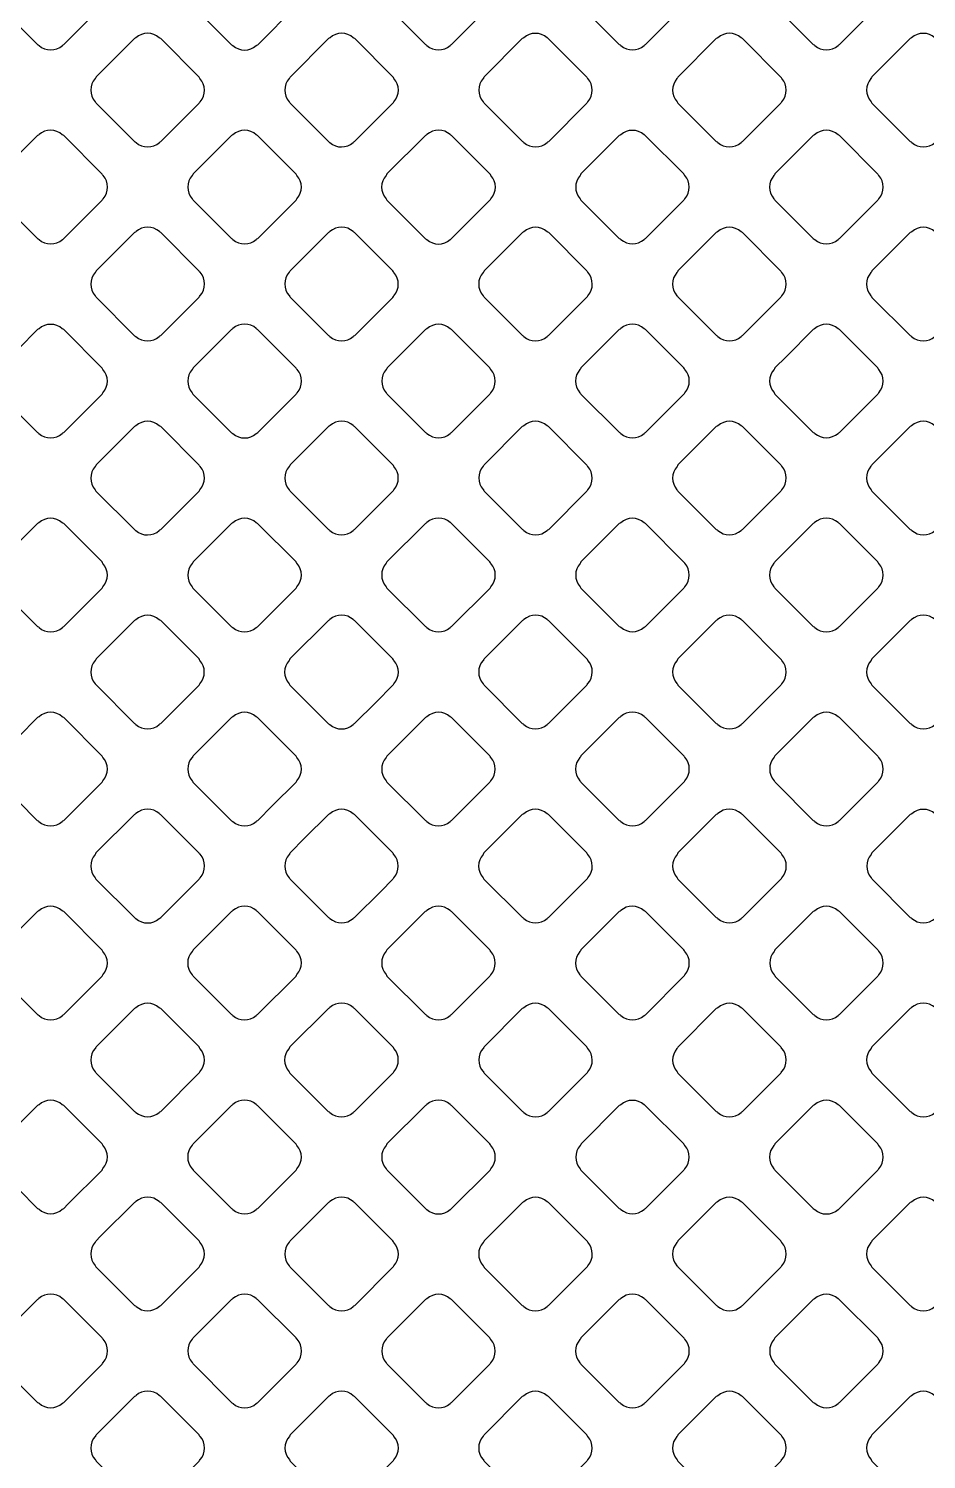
# Model space of a CAD drawing. Header units: millimetres. Extents: x 3440 to 3572, y 2 to 96.
# Drawn here: x 3525.91 to 3526.908, y 64.48 to 66.069 of the extents above; entities that cross this region are included whole.
import ezdxf

# ---------------------------------------------------------------- set-up
doc = ezdxf.new("R2010")
doc.units = ezdxf.units.MM
doc.header["$LTSCALE"] = 23.1
doc.layers.add('gbr-dxf', color=7, linetype='CONTINUOUS')

msp = doc.modelspace()

# ---------------------------------------------------------------- linework, layer by layer
at = {"layer": 'gbr-dxf', "linetype": 'Continuous'}
for points in [[(3528.7117, 57.7123), (3526.1736, 60.2504, -0.047409), (3526.1639, 60.2609, -0.163793), (3524.1677, 66.1912, -0.009935)], [(3523.9815, 66.1834, 0.164179), (3526.0241, 60.1348), (3528.5916, 57.5673, -0.008541)], [(3524.3201, 66.189, 0.163577), (3526.2816, 60.3579), (3528.821, 57.8184, -0.008901)]]:
    msp.add_lwpolyline(points, format="xyb", dxfattribs=at)
for points in [[(3525.8765, 66.0961, -0.09185), (3525.8774, 66.0945), (3525.9201, 66.0518, -0.103673), (3525.9218, 66.0508, 0.379293), (3525.9478, 66.0508, -0.096625), (3525.9494, 66.0518), (3525.9919, 66.0943, -0.095916), (3525.9929, 66.096, 0.379731), (3525.9929, 66.1219, -0.087748), (3525.992, 66.1234), (3525.9492, 66.1662, -0.092233), (3525.9476, 66.1672, 0.379289), (3525.9217, 66.1672, -0.09527), (3525.92, 66.1662), (3525.8774, 66.1236, -0.095935), (3525.8765, 66.122, 0.379196)], [(3526.092, 66.1219, 0.379293), (3526.092, 66.0959, -0.087748), (3526.0929, 66.0945), (3526.1359, 66.0515, -0.083056), (3526.1373, 66.0506, 0.379289), (3526.1632, 66.0506, -0.095866), (3526.1649, 66.0516), (3526.2076, 66.0944, -0.095602), (3526.2086, 66.096, 0.379214), (3526.2086, 66.122, -0.092348), (3526.2076, 66.1235), (3526.1649, 66.1662, -0.096332), (3526.1633, 66.1672, 0.379289), (3526.1373, 66.1672, -0.095506), (3526.1357, 66.1662), (3526.093, 66.1235, -0.095602)], [(3526.3077, 66.1219, 0.379293), (3526.3077, 66.096, -0.091954), (3526.3086, 66.0944), (3526.3513, 66.0517, -0.087978), (3526.3528, 66.0508, 0.379672), (3526.3788, 66.0508, -0.095612), (3526.3804, 66.0517), (3526.4229, 66.0943, -0.095602), (3526.4239, 66.0959, 0.379293), (3526.4239, 66.1219, -0.099964), (3526.4229, 66.1236), (3526.3803, 66.1662, -0.087978), (3526.3788, 66.1671, 0.379672), (3526.3529, 66.1671, -0.095612), (3526.3512, 66.1661), (3526.3086, 66.1235, -0.095602)], [(3526.523, 66.0959, -0.087686), (3526.524, 66.0944), (3526.5667, 66.0517, -0.099951), (3526.5684, 66.0507, 0.379506), (3526.5943, 66.0507, -0.098229), (3526.596, 66.0517), (3526.6386, 66.0943, -0.097675), (3526.6396, 66.096, 0.379032), (3526.6396, 66.1219, -0.087415), (3526.6387, 66.1234), (3526.5959, 66.1662, -0.091469), (3526.5943, 66.1672, 0.379289), (3526.5683, 66.1672, -0.095866), (3526.5667, 66.1662), (3526.524, 66.1235, -0.098209), (3526.523, 66.1219, 0.379506)], [(3526.7387, 66.1219, 0.379293), (3526.7388, 66.096, -0.104392), (3526.7398, 66.0942), (3526.7822, 66.0518, -0.100151), (3526.7839, 66.0508, 0.379289), (3526.8098, 66.0508, -0.095866), (3526.8115, 66.0518), (3526.854, 66.0943, -0.095394), (3526.855, 66.0959, 0.379214), (3526.855, 66.1219, -0.091954), (3526.854, 66.1235), (3526.8114, 66.166, -0.096266), (3526.8098, 66.167, 0.379289), (3526.7838, 66.167, -0.095866), (3526.7822, 66.1661), (3526.7397, 66.1236, -0.095394)], [(3525.9843, 66.0142, 0.379293), (3525.9843, 65.9882, -0.091954), (3525.9853, 65.9866), (3526.0278, 65.9441, -0.10399), (3526.0296, 65.943, 0.379321), (3526.0556, 65.943, -0.095506), (3526.0572, 65.944), (3526.0998, 65.9865, -0.095796), (3526.1008, 65.9882, 0.379293), (3526.1007, 66.0141, -0.087784), (3526.0998, 66.0156), (3526.057, 66.0584, -0.092289), (3526.0554, 66.0593, 0.379229), (3526.0295, 66.0594, -0.095506), (3526.0279, 66.0584), (3525.9853, 66.0158, -0.095602)], [(3526.1998, 65.9882, -0.091581), (3526.2008, 65.9866), (3526.2435, 65.9439, -0.086961), (3526.245, 65.9429, 0.379214), (3526.271, 65.943, -0.095956), (3526.2726, 65.9439), (3526.3152, 65.9866, -0.095628), (3526.3162, 65.9882, 0.379731), (3526.3162, 66.0142, -0.104215), (3526.3152, 66.016), (3526.2727, 66.0584, -0.09246), (3526.2711, 66.0594, 0.379703), (3526.2452, 66.0594, -0.095612), (3526.2436, 66.0584), (3526.2008, 66.0157, -0.095585), (3526.1998, 66.0141, 0.379196)], [(3526.4154, 65.9883, -0.097885), (3526.4164, 65.9866), (3526.4591, 65.9439, -0.091364), (3526.4607, 65.943, 0.37925), (3526.4866, 65.943, -0.096458), (3526.4883, 65.944), (3526.5308, 65.9865, -0.096558), (3526.5317, 65.9881, 0.379731), (3526.5317, 66.0141, -0.09572), (3526.5308, 66.0157), (3526.4882, 66.0583, -0.10046), (3526.4865, 66.0593, 0.379321), (3526.4605, 66.0593, -0.095866), (3526.4589, 66.0584), (3526.4164, 66.0159, -0.098246), (3526.4154, 66.0142, 0.379196)], [(3526.6308, 66.014, 0.379293), (3526.6309, 65.9881, -0.087748), (3526.6318, 65.9866), (3526.6744, 65.944, -0.100151), (3526.6761, 65.943, 0.379321), (3526.702, 65.943, -0.095506), (3526.7037, 65.944), (3526.7463, 65.9866, -0.095796), (3526.7473, 65.9883, 0.379293), (3526.7473, 66.0142, -0.087314), (3526.7464, 66.0157), (3526.7037, 66.0584, -0.092072), (3526.7021, 66.0593, 0.379321), (3526.6762, 66.0594, -0.09527), (3526.6745, 66.0584), (3526.6318, 66.0157, -0.095602)], [(3526.8464, 66.0142, 0.379069), (3526.8465, 65.9883, -0.106372), (3526.8475, 65.9865), (3526.89, 65.944, -0.099849), (3526.8917, 65.943, 0.379214), (3526.9177, 65.943, -0.095956), (3526.9193, 65.944), (3526.9559, 65.9805), (3526.9618, 65.9865, -0.095916), (3526.9628, 65.9881, 0.379731), (3526.9628, 66.0141, -0.091581), (3526.9618, 66.0156), (3526.9191, 66.0583, -0.096314), (3526.9175, 66.0593, 0.379703), (3526.8915, 66.0593, -0.095612), (3526.8899, 66.0584), (3526.8474, 66.0159, -0.096105)], [(3525.8765, 65.9063, 0.379293), (3525.8765, 65.8804, -0.087748), (3525.8774, 65.8789), (3525.9201, 65.8362, -0.10046), (3525.9218, 65.8352, 0.379289), (3525.9478, 65.8352, -0.095506), (3525.9494, 65.8361), (3525.9921, 65.8788, -0.095602), (3525.9931, 65.8805, 0.379293), (3525.993, 65.9064, -0.087748), (3525.9921, 65.9079), (3525.9493, 65.9507, -0.092072), (3525.9477, 65.9516, 0.379289), (3525.9218, 65.9517, -0.095506), (3525.9202, 65.9507), (3525.8774, 65.908, -0.095602)], [(3526.0921, 65.8804, -0.095612), (3526.0931, 65.8788), (3526.1357, 65.8362, -0.09197), (3526.1373, 65.8352, 0.379293), (3526.1632, 65.8352, -0.096119), (3526.1649, 65.8362), (3526.2075, 65.8788, -0.095628), (3526.2085, 65.8805, 0.379731), (3526.2085, 65.9064, -0.083235), (3526.2076, 65.9078), (3526.1648, 65.9506, -0.087974), (3526.1633, 65.9516, 0.379672), (3526.1373, 65.9516, -0.096157), (3526.1357, 65.9506), (3526.0931, 65.908, -0.095935), (3526.0921, 65.9064, 0.379239)], [(3526.3075, 65.8805, -0.091583), (3526.3085, 65.8789), (3526.3514, 65.836, -0.086961), (3526.3528, 65.8351, 0.379293), (3526.3788, 65.8351, -0.096625), (3526.3804, 65.8361), (3526.423, 65.8787, -0.095916), (3526.424, 65.8804, 0.379731), (3526.424, 65.9064, -0.104215), (3526.423, 65.9082), (3526.3804, 65.9507, -0.092233), (3526.3788, 65.9517, 0.379289), (3526.3529, 65.9517, -0.095866), (3526.3512, 65.9507), (3526.3085, 65.908, -0.095585), (3526.3075, 65.9064, 0.379287)], [(3526.5231, 65.9063, 0.379293), (3526.5232, 65.8804, -0.083235), (3526.524, 65.879), (3526.5667, 65.8363, -0.096332), (3526.5684, 65.8353, 0.379289), (3526.5943, 65.8353, -0.095506), (3526.596, 65.8363), (3526.6385, 65.8788, -0.095602), (3526.6395, 65.8805, 0.379293), (3526.6395, 65.9064, -0.091954), (3526.6385, 65.908), (3526.5959, 65.9505, -0.096332), (3526.5943, 65.9515, 0.379289), (3526.5683, 65.9515, -0.095506), (3526.5667, 65.9506), (3526.5241, 65.908, -0.095602)], [(3526.7386, 65.8805, -0.099645), (3526.7396, 65.8788), (3526.7823, 65.8361, -0.095796), (3526.7839, 65.8352, 0.379293), (3526.8098, 65.8352, -0.09572), (3526.8115, 65.8361), (3526.8541, 65.8788, -0.096266), (3526.8551, 65.8804, 0.379731), (3526.8551, 65.9064, -0.091558), (3526.8541, 65.9079), (3526.8114, 65.9506, -0.096023), (3526.8098, 65.9516, 0.379672), (3526.7838, 65.9516, -0.096157), (3526.7822, 65.9507), (3526.7396, 65.908, -0.095935), (3526.7386, 65.9064, 0.379239)], [(3525.9843, 65.7726, -0.09148), (3525.9852, 65.7711), (3526.028, 65.7283, -0.08752), (3526.0295, 65.7274, 0.379293), (3526.0554, 65.7274, -0.09572), (3526.0571, 65.7284), (3526.0998, 65.7711, -0.096266), (3526.1008, 65.7728, 0.379731), (3526.1008, 65.7987, -0.082756), (3526.0999, 65.8001), (3526.0571, 65.8429, -0.087978), (3526.0556, 65.8439, 0.379672), (3526.0296, 65.8439, -0.095612), (3526.028, 65.8429), (3525.9853, 65.8002, -0.095602), (3525.9843, 65.7985, 0.378906)], [(3526.1999, 65.7728, -0.101737), (3526.2009, 65.771), (3526.2435, 65.7284, -0.095796), (3526.2451, 65.7274, 0.379293), (3526.2711, 65.7274, -0.096625), (3526.2727, 65.7284), (3526.3152, 65.7709, -0.095916), (3526.3162, 65.7726, 0.379731), (3526.3162, 65.7985, -0.096265), (3526.3152, 65.8002), (3526.2724, 65.843, -0.083651), (3526.271, 65.8439, 0.379289), (3526.2451, 65.8439, -0.095866), (3526.2434, 65.8429), (3526.2009, 65.8004, -0.098), (3526.1999, 65.7987, 0.379287)], [(3526.4154, 65.7986, 0.379214), (3526.4154, 65.7726, -0.095956), (3526.4164, 65.771), (3526.459, 65.7284, -0.091913), (3526.4605, 65.7275, 0.379289), (3526.4865, 65.7275, -0.095866), (3526.4881, 65.7284), (3526.5308, 65.7711, -0.095602), (3526.5318, 65.7727, 0.379214), (3526.5317, 65.7987, -0.10047), (3526.5307, 65.8004), (3526.4884, 65.8428, -0.103868), (3526.4866, 65.8438, 0.379289), (3526.4606, 65.8438, -0.095506), (3526.459, 65.8429), (3526.4164, 65.8002, -0.095535)], [(3526.6308, 65.7727, -0.082792), (3526.6317, 65.7713), (3526.6746, 65.7284, -0.095824), (3526.6762, 65.7275, 0.379293), (3526.7022, 65.7275, -0.096625), (3526.7038, 65.7285), (3526.716, 65.7407), (3526.7463, 65.771, -0.096266), (3526.7473, 65.7726, 0.379731), (3526.7473, 65.7986, -0.091558), (3526.7463, 65.8001), (3526.7036, 65.8429, -0.096214), (3526.702, 65.8438, 0.379672), (3526.676, 65.8438, -0.095612), (3526.6744, 65.8429), (3526.6318, 65.8003, -0.095935), (3526.6308, 65.7986, 0.379287)], [(3526.8464, 65.7727, -0.100154), (3526.8474, 65.7709), (3526.89, 65.7284, -0.095796), (3526.8916, 65.7275, 0.379293), (3526.9175, 65.7275, -0.096625), (3526.9192, 65.7285), (3526.9618, 65.7711, -0.095916), (3526.9628, 65.7727, 0.379731), (3526.9628, 65.7987, -0.091685), (3526.9618, 65.8002), (3526.9193, 65.8428, -0.095819), (3526.9176, 65.8438, 0.379289), (3526.8917, 65.8438, -0.095866), (3526.89, 65.8429), (3526.8474, 65.8002, -0.095585), (3526.8464, 65.7986, 0.379287)], [(3525.8765, 65.6647, -0.082756), (3525.8774, 65.6633), (3525.9201, 65.6207, -0.096332), (3525.9217, 65.6197, 0.379289), (3525.9476, 65.6197, -0.095506), (3525.9493, 65.6206), (3525.992, 65.6633, -0.095935), (3525.9929, 65.6649, 0.379324), (3525.9929, 65.6909, -0.09185), (3525.992, 65.6924), (3525.9494, 65.7351, -0.095602), (3525.9477, 65.736, 0.379293), (3525.9218, 65.736, -0.095956), (3525.9201, 65.735), (3525.8775, 65.6924, -0.096266), (3525.8765, 65.6907, 0.379731)], [(3526.092, 65.6649, -0.091476), (3526.0929, 65.6634), (3526.1358, 65.6205, -0.08752), (3526.1373, 65.6196, 0.379293), (3526.1632, 65.6196, -0.096625), (3526.1649, 65.6206), (3526.2076, 65.6633, -0.096627), (3526.2086, 65.6649, 0.379229), (3526.2086, 65.6909, -0.082704), (3526.2077, 65.6923), (3526.1647, 65.7353, -0.086956), (3526.1633, 65.7362, 0.37925), (3526.1373, 65.7362, -0.096458), (3526.1357, 65.7352), (3526.093, 65.6925, -0.096111), (3526.092, 65.6909, 0.379289)], [(3526.3077, 65.6649, -0.100266), (3526.3087, 65.6632), (3526.3512, 65.6207, -0.096111), (3526.3528, 65.6198, 0.379321), (3526.3788, 65.6197, -0.095506), (3526.3804, 65.6207), (3526.4229, 65.6632, -0.095796), (3526.4239, 65.6649, 0.378943), (3526.4239, 65.6908, -0.09601), (3526.4229, 65.6925), (3526.3802, 65.7352, -0.083), (3526.3788, 65.7361, 0.379293), (3526.3529, 65.7361, -0.096119), (3526.3512, 65.7351), (3526.3087, 65.6925, -0.095628), (3526.3077, 65.6909, 0.379731)], [(3526.523, 65.6649, -0.082792), (3526.5239, 65.6635), (3526.5668, 65.6206, -0.095824), (3526.5684, 65.6197, 0.379293), (3526.5943, 65.6197, -0.096625), (3526.596, 65.6207), (3526.6386, 65.6633, -0.095916), (3526.6396, 65.6649, 0.379731), (3526.6396, 65.6909, -0.095756), (3526.6386, 65.6925), (3526.596, 65.7351, -0.100476), (3526.5943, 65.7361, 0.379703), (3526.5684, 65.7362, -0.095612), (3526.5667, 65.7352), (3526.524, 65.6925, -0.095585), (3526.523, 65.6908, 0.379196)], [(3526.7387, 65.665, -0.096157), (3526.7397, 65.6633), (3526.7823, 65.6207, -0.09197), (3526.7839, 65.6198, 0.37925), (3526.8098, 65.6198, -0.096608), (3526.8115, 65.6208), (3526.8393, 65.6486), (3526.854, 65.6632, -0.096558), (3526.855, 65.6649, 0.379731), (3526.855, 65.6909, -0.09572), (3526.854, 65.6925), (3526.8115, 65.735, -0.09979), (3526.8098, 65.736, 0.379289), (3526.7838, 65.736, -0.095778), (3526.7822, 65.735), (3526.752, 65.7048), (3526.7397, 65.6925, -0.095935), (3526.7387, 65.6909, 0.379196)], [(3525.9842, 65.5571, -0.085575), (3525.9851, 65.5556), (3526.0279, 65.5128, -0.095602), (3526.0295, 65.5118, 0.37925), (3526.0555, 65.5119, -0.096458), (3526.0571, 65.5128), (3526.0998, 65.5555, -0.096314), (3526.1007, 65.5571, 0.379672), (3526.1008, 65.583, -0.09185), (3526.0998, 65.5846), (3526.0571, 65.6274, -0.095796), (3526.0554, 65.6283, 0.379293), (3526.0295, 65.6283, -0.096625), (3526.0278, 65.6273), (3525.9852, 65.5847, -0.096423), (3525.9842, 65.583, 0.379415)], [(3526.1999, 65.5571, -0.09572), (3526.2008, 65.5555), (3526.2434, 65.5129, -0.092072), (3526.245, 65.5119, 0.379289), (3526.2709, 65.5119, -0.095506), (3526.2726, 65.5129), (3526.3152, 65.5556, -0.095602), (3526.3162, 65.5572, 0.378906), (3526.3162, 65.5831, -0.095506), (3526.3152, 65.5848), (3526.2725, 65.6275, -0.082483), (3526.2711, 65.6284, 0.379293), (3526.2452, 65.6284, -0.095956), (3526.2435, 65.6274), (3526.2008, 65.5847, -0.096266), (3526.1999, 65.5831, 0.379731)], [(3526.4154, 65.5573, -0.103621), (3526.4164, 65.5555), (3526.459, 65.5129, -0.099849), (3526.4607, 65.5119, 0.379293), (3526.4866, 65.512, -0.09572), (3526.4883, 65.5129), (3526.5308, 65.5554, -0.096266), (3526.5317, 65.5571, 0.379731), (3526.5317, 65.583, -0.092139), (3526.5308, 65.5846), (3526.4881, 65.6273, -0.096314), (3526.4864, 65.6283, 0.379672), (3526.4605, 65.6283, -0.096157), (3526.4589, 65.6273), (3526.4164, 65.5848, -0.095935), (3526.4154, 65.5832, 0.379239)], [(3526.6308, 65.5571, -0.082876), (3526.6317, 65.5557), (3526.6745, 65.5129, -0.095602), (3526.6761, 65.512, 0.379293), (3526.702, 65.512, -0.095956), (3526.7037, 65.513), (3526.7463, 65.5556, -0.096332), (3526.7473, 65.5572, 0.379289), (3526.7473, 65.5832, -0.095506), (3526.7463, 65.5848), (3526.7038, 65.6273, -0.099711), (3526.7021, 65.6283, 0.379293), (3526.6762, 65.6283, -0.095956), (3526.6745, 65.6273), (3526.6318, 65.5847, -0.096023), (3526.6309, 65.583, 0.379672)], [(3526.8464, 65.5832, 0.379293), (3526.8465, 65.5572, -0.096625), (3526.8474, 65.5556), (3526.8901, 65.5129, -0.091964), (3526.8917, 65.512, 0.379289), (3526.9176, 65.5119, -0.095506), (3526.9193, 65.5129), (3526.9442, 65.5379), (3526.9618, 65.5555, -0.095824), (3526.9628, 65.5571, 0.379293), (3526.9628, 65.583, -0.09572), (3526.9618, 65.5847), (3526.9192, 65.6273, -0.10046), (3526.9175, 65.6283, 0.379289), (3526.8915, 65.6283, -0.095506), (3526.8899, 65.6273), (3526.8752, 65.6127), (3526.8474, 65.5848, -0.095824)], [(3525.8765, 65.4494, -0.082787), (3525.8773, 65.448), (3525.9202, 65.4051, -0.095796), (3525.9218, 65.4041, 0.378906), (3525.9478, 65.4041, -0.095866), (3525.9494, 65.4051), (3525.992, 65.4477, -0.095796), (3525.9929, 65.4493, 0.379293), (3525.9929, 65.4752, -0.096625), (3525.9919, 65.4769), (3525.9493, 65.5195, -0.100054), (3525.9476, 65.5205, 0.379731), (3525.9216, 65.5205, -0.096265), (3525.92, 65.5195), (3525.8775, 65.477, -0.096111), (3525.8765, 65.4753, 0.379289)], [(3526.092, 65.4493, -0.087343), (3526.0929, 65.4478), (3526.1358, 65.4049, -0.082834), (3526.1372, 65.4041, 0.379287), (3526.1631, 65.4041, -0.095612), (3526.1647, 65.405), (3526.2075, 65.4478, -0.095602), (3526.2085, 65.4494, 0.379293), (3526.2085, 65.4754, -0.087748), (3526.2075, 65.4769), (3526.1648, 65.5196, -0.091913), (3526.1633, 65.5205, 0.379731), (3526.1373, 65.5205, -0.09572), (3526.1357, 65.5195), (3526.093, 65.4769, -0.096214), (3526.092, 65.4752, 0.379672)], [(3526.3075, 65.4754, 0.379293), (3526.3076, 65.4494, -0.095956), (3526.3085, 65.4478), (3526.3512, 65.4051, -0.092072), (3526.3528, 65.4041, 0.379289), (3526.3788, 65.4041, -0.095506), (3526.3804, 65.4051), (3526.4231, 65.4477, -0.095602), (3526.424, 65.4494, 0.379293), (3526.424, 65.4753, -0.095956), (3526.423, 65.477), (3526.3802, 65.5198, -0.08348), (3526.3788, 65.5207, 0.379672), (3526.3529, 65.5207, -0.095612), (3526.3512, 65.5197), (3526.3085, 65.477, -0.095602)], [(3526.5231, 65.4494, -0.09185), (3526.5241, 65.4478), (3526.5666, 65.4053, -0.103673), (3526.5684, 65.4043, 0.379293), (3526.5943, 65.4043, -0.096625), (3526.596, 65.4053), (3526.6385, 65.4478, -0.096111), (3526.6395, 65.4494, 0.379289), (3526.6395, 65.4754, -0.087284), (3526.6386, 65.4768), (3526.5958, 65.5196, -0.09197), (3526.5943, 65.5205, 0.379293), (3526.5683, 65.5205, -0.096625), (3526.5667, 65.5195), (3526.5241, 65.477, -0.096314), (3526.5232, 65.4753, 0.379672)], [(3526.7386, 65.4494, -0.095612), (3526.7396, 65.4478), (3526.7823, 65.4051, -0.09197), (3526.7839, 65.4041, 0.379293), (3526.8098, 65.4041, -0.09572), (3526.8115, 65.4051), (3526.8541, 65.4477, -0.096332), (3526.8551, 65.4494, 0.379289), (3526.8551, 65.4753, -0.099534), (3526.8541, 65.477), (3526.8116, 65.5196, -0.103498), (3526.8098, 65.5206, 0.379293), (3526.7838, 65.5206, -0.095956), (3526.7822, 65.5196), (3526.7396, 65.477, -0.096314), (3526.7386, 65.4754, 0.379703)], [(3525.9843, 65.3415, -0.082876), (3525.9852, 65.3402), (3526.0279, 65.2974, -0.095895), (3526.0295, 65.2964, 0.378943), (3526.0555, 65.2964, -0.095866), (3526.0571, 65.2974), (3526.0997, 65.34, -0.095935), (3526.1006, 65.3416, 0.379239), (3526.1006, 65.3675, -0.095612), (3526.0997, 65.3692), (3526.0571, 65.4117, -0.099849), (3526.0554, 65.4127, 0.379293), (3526.0295, 65.4127, -0.096119), (3526.0278, 65.4117), (3525.9853, 65.3691, -0.096023), (3525.9843, 65.3675, 0.379672)], [(3526.1997, 65.3416, -0.09148), (3526.2007, 65.34), (3526.2435, 65.2972, -0.0873), (3526.245, 65.2963, 0.379293), (3526.271, 65.2963, -0.096625), (3526.2726, 65.2973), (3526.296, 65.3207), (3526.3152, 65.3399, -0.096266), (3526.3162, 65.3415, 0.379731), (3526.3162, 65.3675, -0.100032), (3526.3152, 65.3692), (3526.2725, 65.4119, -0.087638), (3526.271, 65.4128, 0.379289), (3526.2451, 65.4129, -0.095506), (3526.2434, 65.4119), (3526.2007, 65.3692, -0.095602), (3526.1997, 65.3675, 0.378906)], [(3526.4154, 65.3416, -0.099534), (3526.4164, 65.3399), (3526.4589, 65.2974, -0.095796), (3526.4605, 65.2964, 0.379293), (3526.4865, 65.2964, -0.096625), (3526.4881, 65.2974), (3526.5308, 65.34, -0.096627), (3526.5317, 65.3417, 0.379229), (3526.5318, 65.3676, -0.09148), (3526.5308, 65.3692), (3526.4882, 65.4118, -0.095602), (3526.4866, 65.4128, 0.379293), (3526.4606, 65.4128, -0.095956), (3526.459, 65.4118), (3526.4164, 65.3692, -0.096111), (3526.4154, 65.3676, 0.379321)], [(3526.6308, 65.3417, -0.09185), (3526.6318, 65.3401), (3526.6744, 65.2975, -0.103545), (3526.6762, 65.2964, 0.379287), (3526.7022, 65.2964, -0.096157), (3526.7038, 65.2974), (3526.7463, 65.34, -0.095796), (3526.7473, 65.3416, 0.379293), (3526.7473, 65.3675, -0.087784), (3526.7464, 65.369), (3526.7036, 65.4118, -0.091964), (3526.702, 65.4128, 0.379731), (3526.676, 65.4128, -0.095756), (3526.6744, 65.4118), (3526.6318, 65.3693, -0.096023), (3526.6309, 65.3676, 0.379672)], [(3526.8465, 65.3416, -0.09572), (3526.8474, 65.34), (3526.8901, 65.2973, -0.091804), (3526.8917, 65.2963, 0.379672), (3526.9176, 65.2963, -0.096157), (3526.9193, 65.2973), (3526.962, 65.3399, -0.095935), (3526.9629, 65.3416, 0.379239), (3526.9629, 65.3675, -0.099645), (3526.9619, 65.3692), (3526.9194, 65.4118, -0.103673), (3526.9176, 65.4128, 0.379293), (3526.8916, 65.4128, -0.09572), (3526.89, 65.4118), (3526.8474, 65.3692, -0.096266), (3526.8465, 65.3676, 0.379731)], [(3525.8765, 65.2337, -0.091745), (3525.8774, 65.2321), (3525.9199, 65.1897, -0.104311), (3525.9217, 65.1886, 0.379703), (3525.9476, 65.1886, -0.095612), (3525.9493, 65.1896), (3525.992, 65.2323, -0.095585), (3525.9929, 65.2339, 0.379324), (3525.9929, 65.2598, -0.087343), (3525.992, 65.2613), (3525.9493, 65.304, -0.091205), (3525.9477, 65.305, 0.379214), (3525.9218, 65.305, -0.095956), (3525.9201, 65.304), (3525.8775, 65.2613, -0.095628), (3525.8765, 65.2597, 0.379731)], [(3526.092, 65.2339, -0.087652), (3526.0929, 65.2324), (3526.1359, 65.1894, -0.083), (3526.1373, 65.1885, 0.379214), (3526.1632, 65.1886, -0.096625), (3526.1649, 65.1895), (3526.1811, 65.2058), (3526.2075, 65.2321, -0.095916), (3526.2085, 65.2338, 0.379731), (3526.2085, 65.2598, -0.091581), (3526.2075, 65.2613), (3526.1648, 65.304, -0.096111), (3526.1632, 65.305, 0.379321), (3526.1372, 65.305, -0.095506), (3526.1356, 65.304), (3526.093, 65.2615, -0.098209), (3526.092, 65.2598, 0.379064)], [(3526.3075, 65.2597, 0.379293), (3526.3076, 65.2338, -0.091745), (3526.3085, 65.2322), (3526.3512, 65.1895, -0.087638), (3526.3527, 65.1886, 0.379731), (3526.3787, 65.1886, -0.096265), (3526.3803, 65.1896), (3526.3966, 65.2058), (3526.4229, 65.2322, -0.096314), (3526.4239, 65.2338, 0.379672), (3526.4239, 65.2598, -0.100154), (3526.4229, 65.2615), (3526.3803, 65.3041, -0.086956), (3526.3788, 65.305, 0.378858), (3526.3529, 65.305, -0.095506), (3526.3512, 65.3041), (3526.3319, 65.2847), (3526.3085, 65.2613, -0.095824)], [(3526.523, 65.2338, -0.087314), (3526.5239, 65.2324), (3526.5667, 65.1896, -0.100054), (3526.5684, 65.1886, 0.379731), (3526.5944, 65.1886, -0.096265), (3526.596, 65.1896), (3526.6386, 65.2322, -0.096266), (3526.6396, 65.2339, 0.379731), (3526.6396, 65.2599, -0.087314), (3526.6387, 65.2613), (3526.5959, 65.3041, -0.091913), (3526.5943, 65.3051, 0.379731), (3526.5683, 65.3051, -0.09572), (3526.5667, 65.3041), (3526.524, 65.2614, -0.096266), (3526.523, 65.2598, 0.379731)], [(3526.7387, 65.2599, 0.379293), (3526.7388, 65.2339, -0.103917), (3526.7398, 65.2321), (3526.7823, 65.1896, -0.100476), (3526.784, 65.1886, 0.379703), (3526.8099, 65.1886, -0.095612), (3526.8116, 65.1896), (3526.8541, 65.2321, -0.095796), (3526.8551, 65.2337, 0.379293), (3526.8551, 65.2597, -0.092348), (3526.8541, 65.2613), (3526.8114, 65.304, -0.096627), (3526.8098, 65.3049, 0.379229), (3526.7838, 65.305, -0.095506), (3526.7822, 65.304), (3526.7397, 65.2615, -0.095602)], [(3525.9842, 65.126, -0.095506), (3525.9851, 65.1244), (3526.0279, 65.0817, -0.09197), (3526.0295, 65.0807, 0.379293), (3526.0554, 65.0807, -0.09572), (3526.0571, 65.0817), (3526.0998, 65.1244, -0.096266), (3526.1008, 65.1261, 0.379731), (3526.1008, 65.1521, -0.082756), (3526.0999, 65.1534), (3526.0569, 65.1964, -0.087516), (3526.0555, 65.1973, 0.379289), (3526.0295, 65.1973, -0.095866), (3526.0279, 65.1963), (3525.9851, 65.1536, -0.095602), (3525.9842, 65.152, 0.378858)], [(3526.1999, 65.1261, -0.091745), (3526.2008, 65.1245), (3526.2435, 65.0818, -0.087638), (3526.245, 65.0809, 0.379731), (3526.271, 65.0809, -0.096265), (3526.2726, 65.0819), (3526.3015, 65.1108), (3526.3151, 65.1244, -0.096266), (3526.3161, 65.126, 0.379731), (3526.3161, 65.152, -0.103612), (3526.315, 65.1538), (3526.2726, 65.1962, -0.091913), (3526.271, 65.1972, 0.379731), (3526.245, 65.1972, -0.09572), (3526.2434, 65.1962), (3526.217, 65.1699), (3526.2008, 65.1537, -0.096266), (3526.1999, 65.152, 0.379731)], [(3526.4153, 65.1261, -0.096157), (3526.4162, 65.1245), (3526.459, 65.0817, -0.091737), (3526.4606, 65.0808, 0.379324), (3526.4865, 65.0808, -0.095612), (3526.4881, 65.0817), (3526.5308, 65.1244, -0.095602), (3526.5318, 65.126, 0.379214), (3526.5317, 65.152, -0.096625), (3526.5308, 65.1536), (3526.4882, 65.1962, -0.09979), (3526.4865, 65.1972, 0.379731), (3526.4605, 65.1972, -0.09572), (3526.4588, 65.1963), (3526.4325, 65.1699), (3526.4163, 65.1537, -0.096314), (3526.4153, 65.152, 0.379672)], [(3526.6309, 65.126, -0.087314), (3526.6318, 65.1245), (3526.6745, 65.0818, -0.09979), (3526.6762, 65.0808, 0.379731), (3526.7022, 65.0808, -0.09572), (3526.7038, 65.0818), (3526.7464, 65.1244, -0.096266), (3526.7474, 65.1261, 0.379731), (3526.7474, 65.152, -0.087314), (3526.7465, 65.1535), (3526.7037, 65.1963, -0.091913), (3526.7021, 65.1973, 0.379731), (3526.6761, 65.1973, -0.09572), (3526.6745, 65.1963), (3526.6318, 65.1536, -0.096266), (3526.6309, 65.152, 0.379731)], [(3526.8466, 65.152, 0.379214), (3526.8466, 65.1261, -0.104392), (3526.8476, 65.1243), (3526.89, 65.0819, -0.100254), (3526.8917, 65.0809, 0.379672), (3526.9176, 65.0809, -0.095612), (3526.9193, 65.0819), (3526.9618, 65.1244, -0.095602), (3526.9628, 65.126, 0.379293), (3526.9628, 65.152, -0.091954), (3526.9618, 65.1536), (3526.9193, 65.1961, -0.096332), (3526.9176, 65.1971, 0.379289), (3526.8917, 65.1971, -0.095506), (3526.89, 65.1962), (3526.8475, 65.1537, -0.095602)], [(3525.8765, 65.0183, -0.087314), (3525.8774, 65.0168), (3525.9201, 64.9741, -0.09979), (3525.9218, 64.9731, 0.379731), (3525.9478, 64.9731, -0.09572), (3525.9494, 64.9741), (3525.9919, 65.0166, -0.096266), (3525.9929, 65.0182, 0.379731), (3525.9929, 65.0442, -0.087314), (3525.992, 65.0457), (3525.9492, 65.0885, -0.091913), (3525.9476, 65.0894, 0.379731), (3525.9216, 65.0894, -0.09572), (3525.92, 65.0885), (3525.8775, 65.0459, -0.096266), (3525.8765, 65.0443, 0.379731)], [(3526.092, 65.0182, -0.096265), (3526.093, 65.0166), (3526.1356, 64.974, -0.09246), (3526.1371, 64.973, 0.379672), (3526.1631, 64.973, -0.096157), (3526.1647, 64.974), (3526.2075, 65.0168, -0.095585), (3526.2085, 65.0184, 0.379287), (3526.2085, 65.0443, -0.082707), (3526.2076, 65.0457), (3526.1647, 65.0886, -0.086956), (3526.1633, 65.0895, 0.379293), (3526.1373, 65.0895, -0.096265), (3526.1357, 65.0885), (3526.093, 65.0458, -0.095916), (3526.092, 65.0442, 0.379731)], [(3526.3075, 65.0443, 0.379293), (3526.3076, 65.0184, -0.092348), (3526.3085, 65.0168), (3526.3513, 64.974, -0.087862), (3526.3528, 64.9731, 0.379506), (3526.3788, 64.9731, -0.098229), (3526.3804, 64.9741), (3526.4229, 65.0166, -0.095602), (3526.4239, 65.0182, 0.379293), (3526.4239, 65.0442, -0.103917), (3526.4229, 65.046), (3526.3803, 65.0886, -0.091913), (3526.3787, 65.0895, 0.379289), (3526.3528, 65.0895, -0.095866), (3526.3511, 65.0885), (3526.3374, 65.0748), (3526.3085, 65.0459, -0.095296)], [(3526.523, 65.0441, 0.379293), (3526.523, 65.0182, -0.083235), (3526.5239, 65.0168), (3526.5667, 64.974, -0.096214), (3526.5684, 64.973, 0.379672), (3526.5943, 64.973, -0.095612), (3526.596, 64.9739), (3526.6386, 65.0166, -0.095602), (3526.6396, 65.0183, 0.379293), (3526.6396, 65.0442, -0.091954), (3526.6386, 65.0458), (3526.5959, 65.0885, -0.096332), (3526.5943, 65.0894, 0.379289), (3526.5683, 65.0895, -0.095506), (3526.5667, 65.0885), (3526.524, 65.0458, -0.095602)], [(3526.7388, 65.0183, -0.100032), (3526.7398, 65.0165), (3526.7822, 64.9741, -0.096266), (3526.7839, 64.9731, 0.379731), (3526.8098, 64.9731, -0.09572), (3526.8115, 64.9741), (3526.8541, 65.0167, -0.096266), (3526.8551, 65.0183, 0.379731), (3526.8551, 65.0443, -0.091558), (3526.8541, 65.0459), (3526.8116, 65.0884, -0.096266), (3526.8099, 65.0894, 0.379731), (3526.7839, 65.0894, -0.09572), (3526.7823, 65.0884), (3526.7397, 65.0459, -0.096266), (3526.7388, 65.0442, 0.379731)], [(3525.9843, 64.9105, -0.087343), (3525.9852, 64.909), (3526.0278, 64.8664, -0.099711), (3526.0295, 64.8654, 0.37925), (3526.0555, 64.8654, -0.096458), (3526.0571, 64.8664), (3526.0996, 64.9089, -0.096955), (3526.1006, 64.9105, 0.379612), (3526.1006, 64.9365, -0.087343), (3526.0997, 64.938), (3526.057, 64.9807, -0.091364), (3526.0554, 64.9816, 0.379293), (3526.0295, 64.9816, -0.095956), (3526.0278, 64.9806), (3525.9853, 64.9381, -0.096214), (3525.9843, 64.9365, 0.379672)], [(3526.1997, 64.9365, 0.379293), (3526.1997, 64.9105, -0.100266), (3526.2007, 64.9088), (3526.2433, 64.8662, -0.096314), (3526.245, 64.8652, 0.379672), (3526.2709, 64.8652, -0.096157), (3526.2726, 64.8662), (3526.3152, 64.9089, -0.095796), (3526.3162, 64.9105, 0.379293), (3526.3162, 64.9365, -0.096119), (3526.3152, 64.9381), (3526.2724, 64.9809, -0.083134), (3526.271, 64.9818, 0.379321), (3526.2451, 64.9818, -0.09527), (3526.2434, 64.9809), (3526.2007, 64.9381, -0.095602)], [(3526.4154, 64.9365, 0.37925), (3526.4154, 64.9106, -0.096458), (3526.4164, 64.9089), (3526.4591, 64.8662, -0.09246), (3526.4607, 64.8653, 0.379672), (3526.4866, 64.8653, -0.096157), (3526.4882, 64.8662), (3526.5308, 64.9088, -0.095602), (3526.5318, 64.9104, 0.379214), (3526.5317, 64.9364, -0.10047), (3526.5307, 64.9381), (3526.4882, 64.9806, -0.104264), (3526.4865, 64.9816, 0.379289), (3526.4605, 64.9816, -0.095506), (3526.4589, 64.9806), (3526.4164, 64.9381, -0.095602)], [(3526.6308, 64.9363, 0.379293), (3526.6309, 64.9104, -0.083235), (3526.6317, 64.909), (3526.6744, 64.8663, -0.096314), (3526.6761, 64.8653, 0.379672), (3526.702, 64.8653, -0.096157), (3526.7037, 64.8662), (3526.7463, 64.9089, -0.095602), (3526.7473, 64.9106, 0.379293), (3526.7473, 64.9365, -0.091954), (3526.7463, 64.9381), (3526.7038, 64.9806, -0.096332), (3526.7021, 64.9816, 0.379289), (3526.6762, 64.9816, -0.095506), (3526.6745, 64.9807), (3526.6318, 64.9379, -0.095602)], [(3526.8465, 64.9106, -0.100032), (3526.8475, 64.9088), (3526.8901, 64.8662, -0.095916), (3526.8917, 64.8653, 0.379731), (3526.9177, 64.8653, -0.096265), (3526.9193, 64.8662), (3526.9619, 64.9089, -0.096558), (3526.9629, 64.9105, 0.379731), (3526.9629, 64.9365, -0.091558), (3526.962, 64.938), (3526.9193, 64.9808, -0.095916), (3526.9176, 64.9817, 0.379731), (3526.8916, 64.9817, -0.096265), (3526.89, 64.9808), (3526.8474, 64.9382, -0.096266), (3526.8465, 64.9365, 0.379731)], [(3525.8766, 64.8028, -0.082876), (3525.8774, 64.8014), (3525.9202, 64.7586, -0.095759), (3525.9218, 64.7577, 0.379032), (3525.9477, 64.7577, -0.095973), (3525.9494, 64.7587), (3525.9539, 64.7632), (3525.992, 64.8012, -0.095824), (3525.9929, 64.8029, 0.378906), (3525.9929, 64.8288, -0.091476), (3525.992, 64.8304), (3525.9494, 64.8729, -0.098209), (3525.9477, 64.8739, 0.379506), (3525.9218, 64.8739, -0.096117), (3525.9201, 64.873), (3525.8776, 64.8304, -0.098737), (3525.8766, 64.8287, 0.379672)], [(3526.092, 64.8028, -0.091558), (3526.093, 64.8013), (3526.1358, 64.7584, -0.087516), (3526.1373, 64.7575, 0.379731), (3526.1632, 64.7575, -0.09572), (3526.1649, 64.7585), (3526.2075, 64.8011, -0.096266), (3526.2085, 64.8027, 0.379731), (3526.2085, 64.8287, -0.082756), (3526.2076, 64.8301), (3526.1646, 64.873, -0.087516), (3526.1632, 64.874, 0.379731), (3526.1372, 64.874, -0.09572), (3526.1356, 64.873), (3526.093, 64.8304, -0.096266), (3526.092, 64.8288, 0.379731)], [(3526.3075, 64.8287, 0.379293), (3526.3076, 64.8027, -0.099964), (3526.3086, 64.801), (3526.3512, 64.7584, -0.096314), (3526.3528, 64.7574, 0.379703), (3526.3788, 64.7574, -0.095612), (3526.3804, 64.7584), (3526.4231, 64.801, -0.095796), (3526.424, 64.8027, 0.379293), (3526.424, 64.8286, -0.09572), (3526.423, 64.8303), (3526.3802, 64.8731, -0.083134), (3526.3788, 64.874, 0.379289), (3526.3529, 64.874, -0.095506), (3526.3512, 64.873), (3526.3085, 64.8303, -0.095602)], [(3526.5232, 64.8027, -0.083226), (3526.524, 64.8013), (3526.5667, 64.7586, -0.096214), (3526.5684, 64.7576, 0.379672), (3526.5943, 64.7576, -0.095612), (3526.596, 64.7586), (3526.6385, 64.8011, -0.095796), (3526.6395, 64.8027, 0.379293), (3526.6395, 64.8287, -0.09572), (3526.6385, 64.8303), (3526.596, 64.8728, -0.100151), (3526.5943, 64.8738, 0.379321), (3526.5683, 64.8738, -0.095506), (3526.5667, 64.8729), (3526.5242, 64.8303, -0.098209), (3526.5232, 64.8286, 0.379506)], [(3526.7386, 64.8287, 0.379214), (3526.7386, 64.8027, -0.096625), (3526.7396, 64.8011), (3526.7823, 64.7584, -0.092406), (3526.7839, 64.7574, 0.379703), (3526.8098, 64.7574, -0.096157), (3526.8115, 64.7584), (3526.8541, 64.8011, -0.095895), (3526.8551, 64.8027, 0.379293), (3526.8551, 64.8287, -0.096265), (3526.8541, 64.8303), (3526.8115, 64.8729, -0.100254), (3526.8098, 64.8739, 0.379289), (3526.7838, 64.8739, -0.095866), (3526.7822, 64.873), (3526.7396, 64.8303, -0.095602)], [(3525.9843, 64.6951, -0.084055), (3525.9851, 64.6937), (3526.028, 64.6508, -0.095987), (3526.0296, 64.6498, 0.379075), (3526.0556, 64.6499, -0.096265), (3526.0572, 64.6508), (3526.0998, 64.6934, -0.095916), (3526.1007, 64.695, 0.379731), (3526.1007, 64.721, -0.091745), (3526.0998, 64.7226), (3526.0571, 64.7653, -0.095916), (3526.0554, 64.7662, 0.379731), (3526.0295, 64.7662, -0.095612), (3526.0278, 64.7653), (3525.9898, 64.7273), (3525.9852, 64.7227, -0.096128), (3525.9843, 64.721, 0.379506)], [(3526.1999, 64.695, -0.09572), (3526.2008, 64.6934), (3526.2436, 64.6507, -0.091913), (3526.2451, 64.6497, 0.379731), (3526.2711, 64.6497, -0.09572), (3526.2727, 64.6507), (3526.3152, 64.6932, -0.096266), (3526.3162, 64.6948, 0.379731), (3526.3162, 64.7208, -0.09572), (3526.3152, 64.7225), (3526.2724, 64.7653, -0.083056), (3526.271, 64.7662, 0.379731), (3526.245, 64.7662, -0.09572), (3526.2434, 64.7652), (3526.2008, 64.7226, -0.096266), (3526.1999, 64.721, 0.379731)], [(3526.4154, 64.7209, 0.379214), (3526.4154, 64.6949, -0.104392), (3526.4164, 64.6931), (3526.4588, 64.6508, -0.100115), (3526.4605, 64.6497, 0.379672), (3526.4865, 64.6497, -0.096157), (3526.4881, 64.6507), (3526.5308, 64.6934, -0.095602), (3526.5318, 64.695, 0.379214), (3526.5317, 64.721, -0.092139), (3526.5308, 64.7225), (3526.4882, 64.7651, -0.096266), (3526.4866, 64.7661, 0.379289), (3526.4606, 64.7661, -0.095866), (3526.459, 64.7651), (3526.4164, 64.7225, -0.095602)], [(3526.6308, 64.695, -0.082792), (3526.6317, 64.6936), (3526.6746, 64.6507, -0.095824), (3526.6762, 64.6498, 0.379293), (3526.7022, 64.6498, -0.096625), (3526.7038, 64.6508), (3526.7463, 64.6932, -0.095916), (3526.7473, 64.6949, 0.379731), (3526.7473, 64.7209, -0.096265), (3526.7463, 64.7225), (3526.7037, 64.7651, -0.10046), (3526.702, 64.7661, 0.379289), (3526.676, 64.7661, -0.095506), (3526.6744, 64.7652), (3526.6318, 64.7226, -0.095935), (3526.6308, 64.7209, 0.379287)], [(3526.8464, 64.7209, 0.379293), (3526.8465, 64.6949, -0.095956), (3526.8474, 64.6933), (3526.89, 64.6507, -0.092406), (3526.8916, 64.6497, 0.379672), (3526.9175, 64.6497, -0.095612), (3526.9192, 64.6507), (3526.9618, 64.6934, -0.095602), (3526.9628, 64.695, 0.379293), (3526.9628, 64.721, -0.095956), (3526.9618, 64.7226), (3526.9193, 64.7651, -0.10046), (3526.9176, 64.7661, 0.379289), (3526.8917, 64.7661, -0.095506), (3526.89, 64.7651), (3526.8474, 64.7225, -0.095602)], [(3525.8765, 64.5873, -0.082792), (3525.8773, 64.5859), (3525.9202, 64.543, -0.095296), (3525.9218, 64.5421, 0.379293), (3525.9478, 64.5421, -0.096625), (3525.9494, 64.5431), (3525.992, 64.5856, -0.096214), (3525.993, 64.5873, 0.379672), (3525.993, 64.6132, -0.096614), (3525.992, 64.6149), (3525.9494, 64.6575, -0.100588), (3525.9477, 64.6585, 0.379293), (3525.9217, 64.6585, -0.096625), (3525.9201, 64.6575), (3525.8775, 64.6149, -0.096214), (3525.8765, 64.6132, 0.379672)], [(3526.0921, 64.5873, -0.088595), (3526.093, 64.5858), (3526.136, 64.5428, -0.08404), (3526.1374, 64.5419, 0.378984), (3526.1633, 64.542, -0.095973), (3526.165, 64.5429), (3526.2076, 64.5856, -0.095916), (3526.2086, 64.5872, 0.379731), (3526.2086, 64.6132, -0.087748), (3526.2077, 64.6147), (3526.1648, 64.6575, -0.091913), (3526.1633, 64.6584, 0.379731), (3526.1373, 64.6584, -0.09572), (3526.1357, 64.6575), (3526.0931, 64.6149, -0.096128), (3526.0921, 64.6132, 0.379506)], [(3526.3077, 64.5872, -0.095865), (3526.3087, 64.5856), (3526.3513, 64.543, -0.091437), (3526.3528, 64.542, 0.379731), (3526.3788, 64.542, -0.096265), (3526.3804, 64.543), (3526.4229, 64.5855, -0.095916), (3526.4239, 64.5871, 0.379731), (3526.4239, 64.6131, -0.096265), (3526.4229, 64.6148), (3526.3802, 64.6575, -0.083056), (3526.3788, 64.6583, 0.379731), (3526.3529, 64.6583, -0.09572), (3526.3512, 64.6574), (3526.3087, 64.6148, -0.096266), (3526.3077, 64.6132, 0.379731)], [(3526.523, 64.5872, -0.091581), (3526.524, 64.5856), (3526.5666, 64.543, -0.103673), (3526.5684, 64.5419, 0.379293), (3526.5943, 64.542, -0.096625), (3526.596, 64.5429), (3526.6386, 64.5856, -0.095916), (3526.6396, 64.5872, 0.379731), (3526.6396, 64.6132, -0.087343), (3526.6387, 64.6146), (3526.5959, 64.6575, -0.092072), (3526.5943, 64.6584, 0.379289), (3526.5683, 64.6584, -0.095506), (3526.5667, 64.6575), (3526.524, 64.6147, -0.095935), (3526.523, 64.6131, 0.379287)], [(3526.7387, 64.6132, 0.379293), (3526.7388, 64.5872, -0.096625), (3526.7397, 64.5856), (3526.7823, 64.543, -0.09246), (3526.7839, 64.5421, 0.379672), (3526.8098, 64.542, -0.096157), (3526.8115, 64.543), (3526.854, 64.5856, -0.095602), (3526.855, 64.5872, 0.379214), (3526.855, 64.6131, -0.10047), (3526.854, 64.6149), (3526.8116, 64.6572, -0.103868), (3526.8098, 64.6583, 0.379289), (3526.7838, 64.6583, -0.095506), (3526.7822, 64.6573), (3526.7397, 64.6148, -0.095535)], [(3525.9843, 64.5054, 0.379293), (3525.9843, 64.4795, -0.087077), (3525.9852, 64.478), (3526.0282, 64.4351, -0.08267), (3526.0296, 64.4342, 0.379731), (3526.0555, 64.4342, -0.096265), (3526.0572, 64.4352), (3526.0999, 64.4779, -0.095935), (3526.1009, 64.4795, 0.378936), (3526.1009, 64.5054, -0.091768), (3526.0999, 64.507), (3526.0572, 64.5497, -0.096423), (3526.0555, 64.5507, 0.379287), (3526.0296, 64.5507, -0.095612), (3526.028, 64.5497), (3525.9853, 64.5071, -0.095602)], [(3526.2, 64.4795, -0.093141), (3526.2009, 64.4779), (3526.2436, 64.4352, -0.086956), (3526.2451, 64.4343, 0.379293), (3526.271, 64.4343, -0.095956), (3526.2727, 64.4353), (3526.3152, 64.4778, -0.096266), (3526.3162, 64.4794, 0.379731), (3526.3162, 64.5054, -0.100032), (3526.3152, 64.5071), (3526.2726, 64.5497, -0.087978), (3526.2711, 64.5506, 0.379321), (3526.2452, 64.5507, -0.095506), (3526.2436, 64.5497), (3526.2009, 64.5071, -0.097917), (3526.2, 64.5054, 0.379239)], [(3526.4154, 64.4795, -0.099825), (3526.4164, 64.4778), (3526.459, 64.4352, -0.095958), (3526.4607, 64.4342, 0.379731), (3526.4866, 64.4342, -0.096225), (3526.4883, 64.4352), (3526.5308, 64.4777, -0.096558), (3526.5317, 64.4793, 0.379731), (3526.5317, 64.5053, -0.091558), (3526.5308, 64.5069), (3526.4881, 64.5496, -0.095916), (3526.4865, 64.5506, 0.379731), (3526.4605, 64.5506, -0.096265), (3526.4588, 64.5496), (3526.4164, 64.5071, -0.095916), (3526.4154, 64.5055, 0.379731)], [(3526.6308, 64.5053, 0.379293), (3526.6309, 64.4793, -0.091745), (3526.6318, 64.4778), (3526.6743, 64.4353, -0.104311), (3526.6761, 64.4343, 0.379703), (3526.702, 64.4342, -0.095612), (3526.7037, 64.4352), (3526.7463, 64.4779, -0.095796), (3526.7473, 64.4795, 0.379293), (3526.7473, 64.5055, -0.087314), (3526.7464, 64.5069), (3526.7037, 64.5496, -0.092072), (3526.7021, 64.5506, 0.379321), (3526.6762, 64.5506, -0.09527), (3526.6745, 64.5496), (3526.6318, 64.5069, -0.095602)], [(3526.8465, 64.4795, -0.098136), (3526.8474, 64.4779), (3526.89, 64.4353, -0.091364), (3526.8916, 64.4343, 0.379293), (3526.9175, 64.4344, -0.095956), (3526.9192, 64.4353), (3526.9617, 64.4778, -0.096266), (3526.9627, 64.4795, 0.379731), (3526.9627, 64.5054, -0.100032), (3526.9617, 64.5072), (3526.9193, 64.5495, -0.10399), (3526.9175, 64.5506, 0.379321), (3526.8915, 64.5506, -0.095506), (3526.8899, 64.5496), (3526.8474, 64.5072, -0.098), (3526.8465, 64.5055, 0.379196)]]:
    msp.add_lwpolyline(points, format="xyb", close=True, dxfattribs=at)

doc.saveas('drawing.dxf')
